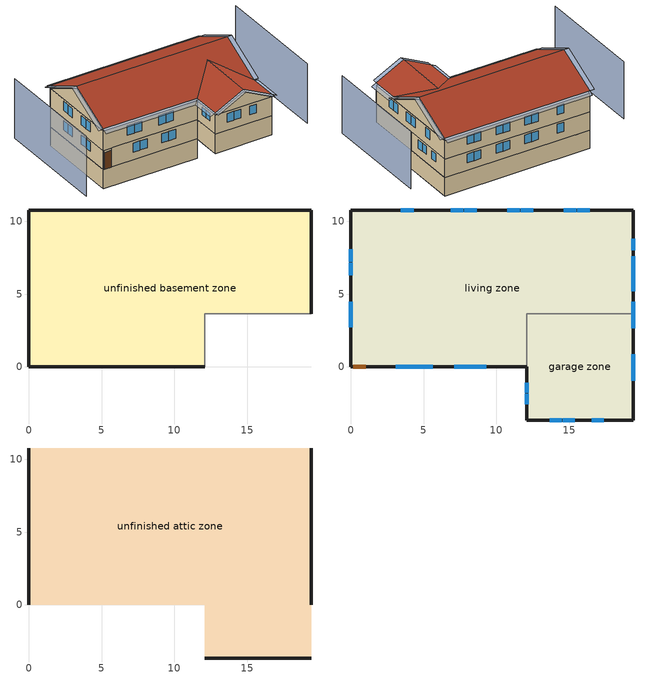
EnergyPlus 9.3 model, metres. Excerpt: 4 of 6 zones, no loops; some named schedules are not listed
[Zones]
unfinished basement zone
 floor foundation (FloorFndGrndUnfinB): 0,0 0,10.78 19.4,10.78 19.4,3.66 12.08,3.66 12.08,0 z-2.44
 wall foundation (WallFndGrndUnfinB): 19.4,3.66 19.4,10.78 0,10.78 0,0 12.08,0 z-2.44:0
 wall adiabatic (WallIntUnfinUninsUnfin): 12.08,0 12.08,3.66 19.4,3.66 z-2.44:0
garage zone
 floor foundation (FloorFndGrndUnfinSlab): 12.08,-3.66 12.08,3.66 19.4,3.66 19.4,-3.66 z0
 wall outside (WallExtUninsUnfin): 12.08,0 12.08,-3.66 19.4,-3.66 19.4,3.66 z0:2.44
 wall to living zone (WallIntFinInsUnfin Reversed): 19.4,3.66 12.08,3.66 12.08,0 z0:2.44
living zone
 floor to garage zone (FloorFinInsUnfin): 19.4,3.66 19.4,-3.66 12.08,-3.66 12.08,3.66 z2.44
 floor to unfinished basement zone (FloorUnfinBInsFin Reversed): 0,0 0,10.78 19.4,10.78 19.4,3.66 12.08,3.66 12.08,0 z0
 wall outside (WallExtInsFin): 19.4,3.66 19.4,10.78 0,10.78 0,0 0.13,0 1.05,0 12.08,0 z0:2.44; 0,10.78 0,0 12.08,0 12.08,-3.66 19.4,-3.66 19.4,10.78 0,10.78 z2.44:4.88
 window (WindowConstruction): 19.4,5.19 19.4,6 / 19.4,6.06 19.4,6.87 / 19.4,8 19.4,8.81 z1.06:2.13; 3.82,0 4.7,0 / 4.76,0 5.63,0 / 7.5,0 8.37,0 / 8.43,0 9.31,0 / 16.42,10.78 15.55,10.78 / 15.49,10.78 14.62,10.78 / 12.54,10.78 11.67,10.78 / 11.61,10.78 10.74,10.78 / 8.66,10.78 7.79,10.78 / 7.73,10.78 6.86,10.78 / 4.32,10.78 3.44,10.78 z0.97:2.13; 0,8.07 0,7.21 / 0,7.15 0,6.29 / 0,4.48 0,3.62 / 0,3.56 0,2.7 z3.43:4.57; 16.42,10.78 15.55,10.78 / 15.49,10.78 14.62,10.78 / 12.54,10.78 11.67,10.78 / 11.61,10.78 10.74,10.78 / 8.66,10.78 7.79,10.78 / 7.73,10.78 6.86,10.78 / 4.32,10.78 3.44,10.78 z3.41:4.57; 19.4,-0.97 19.4,-0.08 / 19.4,-0.02 19.4,0.87 / 19.4,2.64 19.4,3.53 / 19.4,3.59 19.4,4.48 / 19.4,6.72 19.4,7.61 z3.39:4.57; 13.67,-3.66 14.49,-3.66 / 14.55,-3.66 15.37,-3.66 / 16.55,-3.66 17.37,-3.66 z3.48:4.57; 12.08,-1.09 12.08,-1.8 / 12.08,-1.86 12.08,-2.57 z3.63:4.57; 3.08,0 4,0 / 4.06,0 4.97,0 / 7.11,0 8.02,0 / 8.09,0 9,0 z3.36:4.57; 0,8.07 0,7.21 / 0,7.15 0,6.29 / 0,4.48 0,3.62 / 0,3.56 0,2.7 z0.99:2.13
 door (Door): 0.15,0 1.02,0 z0:2.13
unfinished attic zone
 floor to living zone (FloorFinInsUnfinAttic): 19.4,10.78 19.4,0 0,0 0,10.78 z4.88; 12.08,-3.66 12.08,0 19.4,0 19.4,-3.66 z4.88
 wall outside (WallExtUninsUnfin): 0,5.39,7.57 0,10.78,4.88 0,0,4.88; 19.4,5.39,7.57 19.4,0,4.88 19.4,10.78,4.88; 12.08,-3.66,4.88 19.4,-3.66,4.88 15.74,-3.66,6.71
 roof outside (RoofUnfinInsExt): 0,5.39,7.88 19.4,5.39,7.88 19.4,10.78,5.18 0,10.78,5.18; 12.08,0,5.18 12.08,-3.66,5.18 15.74,-3.66,7.01 15.74,3.66,7.01; 19.4,0,5.18 15.74,3.66,7.01 15.74,-3.66,7.01 19.4,-3.66,5.18; 0,5.39,7.88 0,0,5.18 12.08,0,5.18 15.74,3.66,7.01 19.4,0,5.18 19.4,5.39,7.88
shading: -4.57,10.78 -4.57,-3.66 / 23.97,-3.66 23.97,10.78 z0:7.57; -0.61,10.78,5.18 -0.61,5.39,7.88 0,5.39,7.88 0,10.78,5.18; 20.01,5.39,7.88 20.01,10.78,5.18 19.4,10.78,5.18 19.4,5.39,7.88; 19.4,11.39,4.88 0,11.39,4.88 0,10.78,5.18 19.4,10.78,5.18; 11.47,0,4.88 11.47,-3.66,4.88 12.08,-3.66,5.18 12.08,0,5.18; 12.08,-4.27,5.18 15.74,-4.27,7.01 15.74,-3.66,7.01 12.08,-3.66,5.18; 20.01,-3.66,4.88 20.01,0,4.88 19.4,0,5.18 19.4,-3.66,5.18; 15.74,-4.27,7.01 19.4,-4.27,5.18 19.4,-3.66,5.18 15.74,-3.66,7.01; -0.61,5.39,7.88 -0.61,0,5.18 0,0,5.18 0,5.39,7.88; 0,-0.61,4.88 12.08,-0.61,4.88 12.08,0,5.18 0,0,5.18; 20.01,0,5.18 20.01,5.39,7.88 19.4,5.39,7.88 19.4,0,5.18
[Building]
Building 1: North Axis {deg}=90; Terrain=Suburbs
[Site:Location]
Broomfield Jeffco  Boulder   S: Latitude {deg}=40.13; Longitude {deg}=-105.24; Time Zone {hr}=-7; Elevation {m}=1689
[Site:GroundTemperature:Deep]
11.1066, 11.1066, 11.1066, 11.1066, 11.1066, 11.1066, 11.1066, 11.1066, 11.1066, 11.1066, 11.1066, 11.1066
[Site:WaterMainsTemperature]
Calculation Method=Correlation; Annual Average Outdoor Air Temperature {C}=11.1066; Maximum Difference In Monthly Average Outdoor Air Temperatures {deltaC}=25.7448
[Material] Roughness=Rough
Name | Thickness {m} | Conductivity {W/m-K} | Density {kg/m3} | Specific Heat {J/kg-K} | Thermal Absorptance | Solar Absorptance | Visible Absorptance
Asphalt Shingles&#44 Medium | 0.009525 | 0.162714 | 1121.4 | 1465.45 | 0.91 | 0.85 | 0.85
Concrete 4.0 in. | 0.1016 | 1.803125 | 2242.8 | 837.4 | 0.9 | 0.7 | 0.7
Concrete 8.0 in.; FootingMaterial | 0.2032 | 1.803125 | 2242.8 | 837.4 | 0.9 | 0.7 | 0.7
DoorMaterial | 0.04445 | 0.0612267 | 512.64 | 1214.23 | 0.9 | 0.7 | 0.7
Drywall 0.5 in. | 0.0127 | 0.160291 | 801 | 837.4 | 0.9 | 0.5 | 0.1
Floor Covering | 0.0127 | 0.0433444 | 54.468 | 1339.84 | 0.9 | 0.9 | 0.7
FloorFinStudAndAirFloor | 0.1397 | 0.557395 | 67.691 | 1210.98 | 0.9 | 0.7 | 0.7
FloorIns | 0.23495 | 0.0754732 | 106.365 | 1151.69 | 0.9 | 0.7 | 0.7
FloorIns 1 | 0.1397 | 1.90491 | 67.691 | 1210.98 | 0.9 | 0.7 | 0.7
FloorUAAdditionalCeilingIns | 0.196342 | 0.0539976 | 16.02 | 1046.75 | 0.9 | 0.7 | 0.7
FloorUATrussandIns | 0.0889 | 0.0564573 | 50.7834 | 1165.1 | 0.9 | 0.7 | 0.7
res furniture material unfinished basement space | 0.1524 | 0.115458 | 640.8 | 1214.23 | 0.9 | 0.6 | 0.1
RoofSheathing | 0.01905 | 0.115458 | 512.64 | 1214.23 | 0.9 | 0.7 | 0.7
RoofUARoofIns | 0.18415 | 8.02397 | 37.0049 | 1207.88 | 0.9 | 0.7 | 0.7
Vinyl&#44 Light | 0.009525 | 0.089435 | 177.822 | 1046.75 | 0.9 | 0.3 | 0.3
WallSheathing | 0.0127 | 0.115458 | 512.64 | 1214.23 | 0.9 | 0.7 | 0.7
WallStudAndCavity | 0.0889 | 0.0602181 | 162.403 | 1178.92 | 0.9 | 0.7 | 0.7
WallStudAndCavity 1 | 0.0889 | 0.0607137 | 162.403 | 1178.92 | 0.9 | 0.7 | 0.7
WallStudAndCavity 2 | 0.0889 | 0.393744 | 83.0341 | 1211.67 | 0.9 | 0.7 | 0.7
WallStudAndCavity 3 | 0.0889 | 0.403258 | 83.0341 | 1211.67 | 0.9 | 0.7 | 0.7
WallStudAndCavity 4 | 0.0889 | 0.397942 | 83.0341 | 1211.67 | 0.9 | 0.7 | 0.7
Wood Floor | 0.015875 | 0.115458 | 544.68 | 1214.23 | 0.9 | 0.7 | 0.7
[WindowMaterial:Shade]
CoolingShade: Solar Transmittance=0.999; Solar Reflectance=0.00099; Visible Transmittance=0.999; Visible Reflectance=0.00099; Infrared Hemispherical Emissivity=1e-05; Infrared Transmittance=0.999; Thickness {m}=0.0001; Conductivity {W/m-K}=10000; Shade to Glass Distance {m}=0.001; Top Opening Multiplier=0; Bottom Opening Multiplier=0; Left-Side Opening Multiplier=0; Right-Side Opening Multiplier=0; Airflow Permeability=0
[WindowMaterial:SimpleGlazingSystem]
WindowMaterial: U-Factor {W/m2-K}=2.78222; Solar Heat Gain Coefficient=0.392
[Construction]
Door: DoorMaterial
FloorFinInsUnfin: FloorIns 1, RoofSheathing, Wood Floor, Floor Covering
FloorFinInsUnfinAttic: FloorUAAdditionalCeilingIns, FloorUATrussandIns, Drywall 0.5 in.
FloorFinUninsFin Reversed: Floor Covering, Wood Floor, RoofSheathing, FloorFinStudAndAirFloor, Drywall 0.5 in.
FloorFndGrndUnfinB; FloorFndGrndUnfinSlab: Concrete 4.0 in.
FloorUnfinBInsFin Reversed: Floor Covering, Wood Floor, RoofSheathing, FloorIns
FootingConstruction: FootingMaterial
res furniture construction garage space; res furniture construction living space; res furniture construction living space|story 2; res furniture construction unfinished basement space: res furniture material unfinished basement space
RoofUnfinInsExt: Asphalt Shingles&#44 Medium, RoofSheathing, RoofUARoofIns
WallExtInsFin: Vinyl&#44 Light, WallSheathing, WallStudAndCavity, Drywall 0.5 in.
WallExtUninsUnfin: Vinyl&#44 Light, WallSheathing, WallStudAndCavity 2
WallFndGrndUnfinB: Concrete 8.0 in., Drywall 0.5 in.
WallIntFinInsUnfin Reversed: WallStudAndCavity 1, WallSheathing
WallIntFinUninsFin: WallStudAndCavity 4, Drywall 0.5 in.
WallIntUnfinUninsUnfin: Vinyl&#44 Light, WallStudAndCavity 3
WindowConstruction: WindowMaterial
[Zone]
garage zone; unfinished attic zone; unfinished basement zone: 
living zone: Floor Area {m2}=418.064; Part of Total Floor Area=Yes
res ds res ac asys ret air zone; res ds res fur oil asys ret air zone: Volume {m3}=0.25
[SurfaceProperty:ExposedFoundationPerimeter] Exposed Perimeter Calculation Method=TotalExposedPerimeter
Name | Total Exposed Perimeter {m}
Surface 1 | 18.288
Surface 28 | 49.3745
[InternalMass]
Name | Construction | Zone or ZoneList | Surface Area {m2}
res furniture mass garage space | res furniture construction garage space | garage zone | 5.35122
Merged Surface 14 - Surface 37 | FloorFinUninsFin Reversed | living zone | 182.276
living space Partition | WallIntFinUninsFin | living zone | 182.276
living space|story 2 Partition | WallIntFinUninsFin | living zone | 235.788
res furniture mass living space | res furniture construction living space | living zone | 72.9103
res furniture mass living space|story 2 | res furniture construction living space|story 2 | living zone | 94.3152
res furniture mass unfinished basement space | res furniture construction unfinished basement space | unfinished basement zone | 72.9103
[Lights] Design Level Calculation Method=LightingLevel; Return Air Fraction=0; Fraction Radiant=0.6; Fraction Visible=0.2; Fraction Replaceable=1
Name | Zone or ZoneList | Schedule | Lighting Level {W}
res lighting garage garage space | garage zone | res lighting garage | 13.9399
res lighting interior living space | living zone | res lighting interior | 311.645
res lighting interior living space|story 2 | living zone | res lighting interior | 403.138
[ElectricEquipment] Design Level Calculation Method=EquipmentLevel
Name | Zone or ZoneList | Schedule | Design Level {W} | Fraction Latent | Fraction Radiant | Fraction Lost
res extra refrig | garage zone | res extra refrig schedule | 36.5251 | 0 | 0 | 0
res freezer | garage zone | res freezer schedule | 47.9573 | 0 | 0 | 0
res cd electric | living zone | res cd electric schedule | 111711 | 0.05 | 0.09 | 0.8
res ceil fan benchmark|living space | living zone | res ceil fan benchmark|living space|story 2 schedule | 27.5442 | 0 | 0.558 | 0.07
res ceil fan benchmark|living space|story 2 | living zone | res ceil fan benchmark|living space|story 2 schedule | 35.6305 | 0 | 0.558 | 0.07
res ceil fan non benchmark equip | living zone | res ceil fan master | 0 | 0 | 0.558 | 0.07
res cw | living zone | res cw schedule | 4955.45 | 0 | 0.48 | 0.2
res dw | living zone | res dw schedule | 7031.96 | 0.15 | 0.36 | 0.25
res hot tub heater electric | living zone | res hot tub heater electric schedule | 27.971 | 0 | 0 | 1
res hot tub pump | living zone | res hot tub heater electric schedule | 33.9392 | 0 | 0 | 1
res infil_1 bath fan; res infil_1 house fan; res infil_1 range fan | living zone | Always On Discrete | 0 | 0 | 0 | 1
res misc plug loads|living space | living zone | res misc plug loads schedule | 164.112 | 0.021 | 0.558 | 0.049
res misc plug loads|living space|story 2 | living zone | res misc plug loads schedule | 212.292 | 0.021 | 0.558 | 0.049
res pool heater electric | living zone | res pool heater electric schedule | 5.27585 | 0 | 0 | 1
res pool pump | living zone | res pool heater electric schedule | 96.7718 | 0 | 0 | 1
res range electric | living zone | res range electric|false schedule | 209.965 | 0.3 | 0.24 | 0.3
res refrig | living zone | res refrig schedule | 71.9878 | 0 | 0 | 0
res well pump | living zone | res well pump schedule | 19.6262 | 0 | 0 | 1
[ZoneInfiltration:EffectiveLeakageArea] Schedule=Always On Discrete
Name | Zone | Effective Air Leakage Area {cm2} | Stack Coefficient | Wind Coefficient
res infil|garage space | garage zone | 103.446 | 0.000129067 | 4.38083e-05
res infil|unfinished attic space | unfinished attic zone | 7851.74 | 0.000208408 | 4.39211e-05
[People] Zone or ZoneList=living zone; Number of People Schedule=res occupants schedule; Number of People Calculation Method=People; Fraction Radiant=0.319734; Sensible Heat Fraction=0.573; Activity Level Schedule=Schedule Ruleset 1; Carbon Dioxide Generation Rate {m3/s-W}=0; Enable ASHRAE 55 Comfort Warnings=No; Mean Radiant Temperature Calculation Type=ZoneAveraged
Name | Number of People
res occupants|living space | 1.40828
res occupants|living space|story 2 | 1.82172
[GasEquipment] Zone or ZoneList=living zone; Design Level Calculation Method=EquipmentLevel; Fraction Latent=0; Fraction Radiant=0
Name | Schedule | Design Level {W} | Fraction Lost
res gas fireplace | res gas fireplace schedule | 21.7394 | 0
res gas grill | res gas grill schedule | 17.4378 | 0
res gas lighting | res gas lighting schedule | 2.58155 | 0
res hot tub heater gas | res hot tub heater electric schedule | 14.8122 | 1
res pool heater gas | res pool heater electric schedule | 52.2347 | 1
[OtherEquipment] Fuel Type=None; Design Level Calculation Method=EquipmentLevel
Name | Zone or ZoneList | Schedule | Design Level {W} | Fraction Latent | Fraction Radiant | Fraction Lost
res bath | living zone | res bath schedule | 3629.08 | 0 | 0 | 0
res ds res ac asys SupDCnToLvEq; res ds res ac asys SupLatLkToLvEq; res ds res ac asys SupSLkToLvEq; res ds res fur oil asys SupDCnToLvEq; res ds res fur oil asys SupLatLkToLvEq; res ds res fur oil asys SupSLkToLvEq | living zone | Always On Discrete | 0
res hot water distribution | living zone | res hot water distribution schedule | 116.157 | 0 | 0 | 0
res shower | living zone | res shower schedule | 4167.95 | 0.487248 | 0 | 0
res sink | living zone | res sink schedule | 1040.43 | 0.312381 | 0 | 0
res ds res ac asys RetDCnToPlEq; res ds res ac asys RetLatLkEq; res ds res ac asys RetSLkEq | res ds res ac asys ret air zone | Always On Discrete | 0
res ds res fur oil asys RetDCnToPlEq; res ds res fur oil asys RetLatLkEq; res ds res fur oil asys RetSLkEq | res ds res fur oil asys ret air zone | Always On Discrete | 0
res ds res ac asys RetDCnToAhEquip; res ds res ac asys SupDCnToAhEq; res ds res ac asys SupLatLkToAhEq; res ds res ac asys SupSLkToAhEq; res ds res fur oil asys RetDCnToAhEquip; res ds res fur oil asys SupDCnToAhEq; res ds res fur oil asys SupLatLkToAhEq; res ds res fur oil asys SupSLkToAhEq | unfinished basement zone | Always On Discrete | 0
[ZoneInfiltration:DesignFlowRate] Schedule=Always On Discrete
Name | Zone or ZoneList | Design Flow Rate Calculation Method | Design Flow Rate {m3/s} | Air Changes per Hour {1/hr} | Constant Term Coefficient | Temperature Term Coefficient | Velocity Term Coefficient | Velocity Squared Term Coefficient
res infil_1 flow; res nv_1 flow | living zone | Flow/Zone | 0
res infil|unfinished basement space | unfinished basement zone | AirChanges/Hour |  | 0.1 | 1 | 0 | 0 | 0
[ZoneMixing] Schedule=Always On Continuous; Design Flow Rate Calculation Method=Flow/Zone; Design Flow Rate {m3/s}=0
Name | Zone | Source Zone
res ds res ac asys AhToLivMix; res ds res fur oil asys AhToLivMix | living zone | unfinished basement zone
res ds res ac asys LivToAhMix; res ds res fur oil asys LivToAhMix | unfinished basement zone | living zone
[WindowShadingControl]
WindowShadingControl: Zone=living zone; Shading Type=InteriorShade; Shading Control Type=OnIfScheduleAllows; Schedule=Window shading schedule; Shading Control Is Scheduled=Yes; Glare Control Is Active=No; Shading Device Material=CoolingShade; Multiple Surface Control Type=Group; Fenestration Surface Name 1=Surface 17 - Window 4; Fenestration Surface Name 2=Surface 8 - Window 1; Fenestration Surface Name 3=Surface 16 - Window 4; Fenestration Surface Name 4=Surface 8 - Window 4; Fenestration Surface Name 5=Surface 8 - Window 2; Fenestration Surface Name 6=Surface 17 - Window 5; Fenestration Surface Name 7=Surface 16 - Window 1; Fenestration Surface Name 8=Surface 10 - Window 3; Fenestration Surface Name 9=Surface 17 - Window 6; Fenestration Surface Name 10=Surface 17 - Window 7; Fenestration Surface Name 11=Surface 20 - Window 1; Fenestration Surface Name 12=Surface 10 - Window 1; Fenestration Surface Name 13=Surface 18 - Window 1; Fenestration Surface Name 14=Surface 16 - Window 3; Fenestration Surface Name 15=Surface 18 - Window 4; Fenestration Surface Name 16=Surface 20 - Window 2; Fenestration Surface Name 17=Surface 8 - Window 3; Fenestration Surface Name 18=Surface 18 - Window 3; Fenestration Surface Name 19=Surface 16 - Window 2; Fenestration Surface Name 20=Surface 10 - Window 2; Fenestration Surface Name 21=Surface 18 - Window 2; Fenestration Surface Name 22=Surface 18 - Window 5; Fenestration Surface Name 23=Surface 9 - Window 4; Fenestration Surface Name 24=Surface 9 - Window 2; Fenestration Surface Name 25=Surface 13 - Window 3; Fenestration Surface Name 26=Surface 21 - Window 1; Fenestration Surface Name 27=Surface 9 - Window 3; Fenestration Surface Name 28=Surface 9 - Window 5; Fenestration Surface Name 29=Surface 9 - Window 7; Fenestration Surface Name 30=Surface 17 - Window 1; Fenestration Surface Name 31=Surface 19 - Window 1; Fenestration Surface Name 32=Surface 19 - Window 2; Fenestration Surface Name 33=Surface 21 - Window 3; Fenestration Surface Name 34=Surface 17 - Window 2; Fenestration Surface Name 35=Surface 13 - Window 4; Fenestration Surface Name 36=Surface 13 - Window 2; Fenestration Surface Name 37=Surface 9 - Window 6; Fenestration Surface Name 38=Surface 17 - Window 3; Fenestration Surface Name 39=Surface 13 - Window 1; Fenestration Surface Name 40=Surface 19 - Window 3; Fenestration Surface Name 41=Surface 21 - Window 4; Fenestration Surface Name 42=Surface 9 - Window 1; Fenestration Surface Name 43=Surface 21 - Window 2
[Foundation:Kiva] Wall Height Above Grade {m}=0.2032; Wall Depth Below Slab {m}=0.2032
Name | Footing Wall Construction
Foundation Kiva 1
Foundation Kiva 2 | FootingConstruction
[Foundation:Kiva:Settings]
Soil Conductivity {W/m-K}=1.731; Soil Density {kg/m3}=1842.3; Soil Specific Heat {J/kg-K}=418.7; Ground Solar Absorptivity=0.9; Ground Thermal Absorptivity=0.9; Ground Surface Roughness {m}=0.03; Far-Field Width {m}=40; Deep-Ground Boundary Condition=ZeroFlux; Deep-Ground Depth {m}=40; Minimum Cell Dimension {m}=0.02; Maximum Cell Growth Coefficient=1.5; Simulation Timestep=Hourly
[Exterior:Lights]
res lighting exterior: Schedule=res lighting exterior; Design Level {W}=168.192
[EnergyManagementSystem:Sensor] Output:Variable or Output:Meter Index Key=unfinished basement zone
Name | Output:Variable or Output:Meter
res_ds_res_ac_asys_ah_t_s; res_ds_res_fur_oil_asys_ah_t_s | Zone Air Temperature
res_ds_res_ac_asys_ah_w_s; res_ds_res_fur_oil_asys_ah_w_s | Zone Mean Air Humidity Ratio
[Schedule:Week:Daily]
res lighting garage Week Rule - Jan1-Jan28: res lighting garage allday1, res lighting garage allday1, res lighting garage allday1, res lighting garage allday1, res lighting garage allday1, res lighting garage allday1, res lighting garage allday1, Schedule Day 28, res lighting garage summer design, res lighting garage winter design, Schedule Day 28, Schedule Day 28
res lighting garage Week Rule - Jan29-Feb4: res lighting garage allday1, res lighting garage allday1, res lighting garage allday1, res lighting garage allday2, res lighting garage allday2, res lighting garage allday2, res lighting garage allday2, Schedule Day 28, res lighting garage summer design, res lighting garage winter design, Schedule Day 28, Schedule Day 28
res lighting garage Week Rule - Feb5-Feb25: res lighting garage allday2, res lighting garage allday2, res lighting garage allday2, res lighting garage allday2, res lighting garage allday2, res lighting garage allday2, res lighting garage allday2, Schedule Day 28, res lighting garage summer design, res lighting garage winter design, Schedule Day 28, Schedule Day 28
res lighting garage Week Rule - Feb26-Mar4: res lighting garage allday2, res lighting garage allday2, res lighting garage allday2, res lighting garage allday3, res lighting garage allday3, res lighting garage allday3, res lighting garage allday3, Schedule Day 28, res lighting garage summer design, res lighting garage winter design, Schedule Day 28, Schedule Day 28
res lighting garage Week Rule - Mar5-Mar25: res lighting garage allday3, res lighting garage allday3, res lighting garage allday3, res lighting garage allday3, res lighting garage allday3, res lighting garage allday3, res lighting garage allday3, Schedule Day 28, res lighting garage summer design, res lighting garage winter design, Schedule Day 28, Schedule Day 28
res lighting garage Week Rule - Mar26-Apr1: res lighting garage allday3, res lighting garage allday3, res lighting garage allday3, res lighting garage allday3, res lighting garage allday3, res lighting garage allday3, res lighting garage allday4, Schedule Day 28, res lighting garage summer design, res lighting garage winter design, Schedule Day 28, Schedule Day 28
res lighting garage Week Rule - Apr2-Apr29: res lighting garage allday4, res lighting garage allday4, res lighting garage allday4, res lighting garage allday4, res lighting garage allday4, res lighting garage allday4, res lighting garage allday4, Schedule Day 28, res lighting garage summer design, res lighting garage winter design, Schedule Day 28, Schedule Day 28
res lighting garage Week Rule - Apr30-May6: res lighting garage allday4, res lighting garage allday5, res lighting garage allday5, res lighting garage allday5, res lighting garage allday5, res lighting garage allday5, res lighting garage allday5, Schedule Day 28, res lighting garage summer design, res lighting garage winter design, Schedule Day 28, Schedule Day 28
res lighting garage Week Rule - May7-May27: res lighting garage allday5, res lighting garage allday5, res lighting garage allday5, res lighting garage allday5, res lighting garage allday5, res lighting garage allday5, res lighting garage allday5, Schedule Day 28, res lighting garage summer design, res lighting garage winter design, Schedule Day 28, Schedule Day 28
res lighting garage Week Rule - May28-Jun3: res lighting garage allday5, res lighting garage allday5, res lighting garage allday5, res lighting garage allday5, res lighting garage allday6, res lighting garage allday6, res lighting garage allday6, Schedule Day 28, res lighting garage summer design, res lighting garage winter design, Schedule Day 28, Schedule Day 28
res lighting garage Week Rule - Jun4-Jun24: res lighting garage allday6, res lighting garage allday6, res lighting garage allday6, res lighting garage allday6, res lighting garage allday6, res lighting garage allday6, res lighting garage allday6, Schedule Day 28, res lighting garage summer design, res lighting garage winter design, Schedule Day 28, Schedule Day 28
res lighting garage Week Rule - Jun25-Jul1: res lighting garage allday6, res lighting garage allday6, res lighting garage allday6, res lighting garage allday6, res lighting garage allday6, res lighting garage allday6, res lighting garage allday7, Schedule Day 28, res lighting garage summer design, res lighting garage winter design, Schedule Day 28, Schedule Day 28
res lighting garage Week Rule - Jul2-Jul29: res lighting garage allday7, res lighting garage allday7, res lighting garage allday7, res lighting garage allday7, res lighting garage allday7, res lighting garage allday7, res lighting garage allday7, Schedule Day 28, res lighting garage summer design, res lighting garage winter design, Schedule Day 28, Schedule Day 28
res lighting garage Week Rule - Jul30-Aug5: res lighting garage allday7, res lighting garage allday7, res lighting garage allday8, res lighting garage allday8, res lighting garage allday8, res lighting garage allday8, res lighting garage allday8, Schedule Day 28, res lighting garage summer design, res lighting garage winter design, Schedule Day 28, Schedule Day 28
res lighting garage Week Rule - Aug6-Aug26: res lighting garage allday8, res lighting garage allday8, res lighting garage allday8, res lighting garage allday8, res lighting garage allday8, res lighting garage allday8, res lighting garage allday8, Schedule Day 28, res lighting garage summer design, res lighting garage winter design, Schedule Day 28, Schedule Day 28
res lighting garage Week Rule - Aug27-Sep2: res lighting garage allday8, res lighting garage allday8, res lighting garage allday8, res lighting garage allday8, res lighting garage allday8, res lighting garage allday9, res lighting garage allday9, Schedule Day 28, res lighting garage summer design, res lighting garage winter design, Schedule Day 28, Schedule Day 28
res lighting garage Week Rule - Sep3-Sep30: res lighting garage allday9, res lighting garage allday9, res lighting garage allday9, res lighting garage allday9, res lighting garage allday9, res lighting garage allday9, res lighting garage allday9, Schedule Day 28, res lighting garage summer design, res lighting garage winter design, Schedule Day 28, Schedule Day 28
res lighting garage Week Rule - Oct1-Oct28: res lighting garage allday10, res lighting garage allday10, res lighting garage allday10, res lighting garage allday10, res lighting garage allday10, res lighting garage allday10, res lighting garage allday10, Schedule Day 28, res lighting garage summer design, res lighting garage winter design, Schedule Day 28, Schedule Day 28
res lighting garage Week Rule - Oct29-Nov4: res lighting garage allday10, res lighting garage allday10, res lighting garage allday10, res lighting garage allday11, res lighting garage allday11, res lighting garage allday11, res lighting garage allday11, Schedule Day 28, res lighting garage summer design, res lighting garage winter design, Schedule Day 28, Schedule Day 28
res lighting garage Week Rule - Nov5-Nov25: res lighting garage allday11, res lighting garage allday11, res lighting garage allday11, res lighting garage allday11, res lighting garage allday11, res lighting garage allday11, res lighting garage allday11, Schedule Day 28, res lighting garage summer design, res lighting garage winter design, Schedule Day 28, Schedule Day 28
res lighting garage Week Rule - Nov26-Dec2: res lighting garage allday11, res lighting garage allday11, res lighting garage allday11, res lighting garage allday11, res lighting garage allday11, res lighting garage allday12, res lighting garage allday12, Schedule Day 28, res lighting garage summer design, res lighting garage winter design, Schedule Day 28, Schedule Day 28
res lighting garage Week Rule - Dec3-Dec31: res lighting garage allday12, res lighting garage allday12, res lighting garage allday12, res lighting garage allday12, res lighting garage allday12, res lighting garage allday12, res lighting garage allday12, Schedule Day 28, res lighting garage summer design, res lighting garage winter design, Schedule Day 28, Schedule Day 28
res lighting interior Week Rule - Jan1-Jan28: res lighting interior allday1, res lighting interior allday1, res lighting interior allday1, res lighting interior allday1, res lighting interior allday1, res lighting interior allday1, res lighting interior allday1, Schedule Day 25, res lighting interior summer design, res lighting interior winter design, Schedule Day 25, Schedule Day 25
res lighting interior Week Rule - Jan29-Feb4: res lighting interior allday1, res lighting interior allday1, res lighting interior allday1, res lighting interior allday2, res lighting interior allday2, res lighting interior allday2, res lighting interior allday2, Schedule Day 25, res lighting interior summer design, res lighting interior winter design, Schedule Day 25, Schedule Day 25
res lighting interior Week Rule - Feb5-Feb25: res lighting interior allday2, res lighting interior allday2, res lighting interior allday2, res lighting interior allday2, res lighting interior allday2, res lighting interior allday2, res lighting interior allday2, Schedule Day 25, res lighting interior summer design, res lighting interior winter design, Schedule Day 25, Schedule Day 25
res lighting interior Week Rule - Feb26-Mar4: res lighting interior allday2, res lighting interior allday2, res lighting interior allday2, res lighting interior allday3, res lighting interior allday3, res lighting interior allday3, res lighting interior allday3, Schedule Day 25, res lighting interior summer design, res lighting interior winter design, Schedule Day 25, Schedule Day 25
res lighting interior Week Rule - Mar5-Mar25: res lighting interior allday3, res lighting interior allday3, res lighting interior allday3, res lighting interior allday3, res lighting interior allday3, res lighting interior allday3, res lighting interior allday3, Schedule Day 25, res lighting interior summer design, res lighting interior winter design, Schedule Day 25, Schedule Day 25
res lighting interior Week Rule - Mar26-Apr1: res lighting interior allday3, res lighting interior allday3, res lighting interior allday3, res lighting interior allday3, res lighting interior allday3, res lighting interior allday3, res lighting interior allday4, Schedule Day 25, res lighting interior summer design, res lighting interior winter design, Schedule Day 25, Schedule Day 25
res lighting interior Week Rule - Apr2-Apr29: res lighting interior allday4, res lighting interior allday4, res lighting interior allday4, res lighting interior allday4, res lighting interior allday4, res lighting interior allday4, res lighting interior allday4, Schedule Day 25, res lighting interior summer design, res lighting interior winter design, Schedule Day 25, Schedule Day 25
res lighting interior Week Rule - Apr30-May6: res lighting interior allday4, res lighting interior allday5, res lighting interior allday5, res lighting interior allday5, res lighting interior allday5, res lighting interior allday5, res lighting interior allday5, Schedule Day 25, res lighting interior summer design, res lighting interior winter design, Schedule Day 25, Schedule Day 25
[Schedule:Year]
res lighting garage: res lighting garage Week Rule - Jan1-Jan28, 1, 1, 1, 28, res lighting garage Week Rule - Jan29-Feb4, 1, 29, 2, 4, res lighting garage Week Rule - Feb5-Feb25, 2, 5, 2, 25, res lighting garage Week Rule - Feb26-Mar4, 2, 26, 3, 4, res lighting garage Week Rule - Mar5-Mar25, 3, 5, 3, 25, res lighting garage Week Rule - Mar26-Apr1, 3, 26, 4, 1, res lighting garage Week Rule - Apr2-Apr29, 4, 2, 4, 29, res lighting garage Week Rule - Apr30-May6, 4, 30, 5, 6, res lighting garage Week Rule - May7-May27, 5, 7, 5, 27, res lighting garage Week Rule - May28-Jun3, 5, 28, 6, 3, res lighting garage Week Rule - Jun4-Jun24, 6, 4, 6, 24, res lighting garage Week Rule - Jun25-Jul1, 6, 25, 7, 1, res lighting garage Week Rule - Jul2-Jul29, 7, 2, 7, 29, res lighting garage Week Rule - Jul30-Aug5, 7, 30, 8, 5, res lighting garage Week Rule - Aug6-Aug26, 8, 6, 8, 26, res lighting garage Week Rule - Aug27-Sep2, 8, 27, 9, 2, res lighting garage Week Rule - Sep3-Sep30, 9, 3, 9, 30, res lighting garage Week Rule - Oct1-Oct28, 10, 1, 10, 28, res lighting garage Week Rule - Oct29-Nov4, 10, 29, 11, 4, res lighting garage Week Rule - Nov5-Nov25, 11, 5, 11, 25, res lighting garage Week Rule - Nov26-Dec2, 11, 26, 12, 2, res lighting garage Week Rule - Dec3-Dec31, 12, 3, 12, 31
res lighting interior: res lighting interior Week Rule - Jan1-Jan28, 1, 1, 1, 28, res lighting interior Week Rule - Jan29-Feb4, 1, 29, 2, 4, res lighting interior Week Rule - Feb5-Feb25, 2, 5, 2, 25, res lighting interior Week Rule - Feb26-Mar4, 2, 26, 3, 4, res lighting interior Week Rule - Mar5-Mar25, 3, 5, 3, 25, res lighting interior Week Rule - Mar26-Apr1, 3, 26, 4, 1, res lighting interior Week Rule - Apr2-Apr29, 4, 2, 4, 29, res lighting interior Week Rule - Apr30-May6, 4, 30, 5, 6, res lighting interior Week Rule - May7-May27, 5, 7, 5, 27, res lighting interior Week Rule - May28-Jun3, 5, 28, 6, 3, res lighting interior Week Rule - Jun4-Jun24, 6, 4, 6, 24, res lighting interior Week Rule - Jun25-Jul1, 6, 25, 7, 1, res lighting interior Week Rule - Jul2-Jul29, 7, 2, 7, 29, res lighting interior Week Rule - Jul30-Aug5, 7, 30, 8, 5, res lighting interior Week Rule - Aug6-Aug26, 8, 6, 8, 26, res lighting interior Week Rule - Aug27-Sep2, 8, 27, 9, 2, res lighting interior Week Rule - Sep3-Sep30, 9, 3, 9, 30, res lighting interior Week Rule - Oct1-Oct28, 10, 1, 10, 28, res lighting interior Week Rule - Oct29-Nov4, 10, 29, 11, 4, res lighting interior Week Rule - Nov5-Nov25, 11, 5, 11, 25, res lighting interior Week Rule - Nov26-Dec2, 11, 26, 12, 2, res lighting interior Week Rule - Dec3-Dec31, 12, 3, 12, 31
res bath schedule: res bath schedule Week Rule - Jan1-Dec31, 1, 1, 12, 31
res cd electric schedule: res cd electric schedule Week Rule - Jan1-Dec31, 1, 1, 12, 31
res ceil fan benchmark|living space|story 2 schedule: res ceil fan benchmark|living space|story 2 schedule Week Rule - Jan1-Jan28, 1, 1, 1, 28, res ceil fan benchmark|living space|story 2 schedule Week Rule - Jan29-Feb4, 1, 29, 2, 4, res ceil fan benchmark|living space|story 2 schedule Week Rule - Feb5-Feb25, 2, 5, 2, 25, res ceil fan benchmark|living space|story 2 schedule Week Rule - Feb26-Mar4, 2, 26, 3, 4, res ceil fan benchmark|living space|story 2 schedule Week Rule - Mar5-Mar25, 3, 5, 3, 25, res ceil fan benchmark|living space|story 2 schedule Week Rule - Mar26-Apr1, 3, 26, 4, 1, res ceil fan benchmark|living space|story 2 schedule Week Rule - Apr2-Apr29, 4, 2, 4, 29, res ceil fan benchmark|living space|story 2 schedule Week Rule - Apr30-May6, 4, 30, 5, 6, res ceil fan benchmark|living space|story 2 schedule Week Rule - May7-May27, 5, 7, 5, 27, res ceil fan benchmark|living space|story 2 schedule Week Rule - May28-Jun3, 5, 28, 6, 3, res ceil fan benchmark|living space|story 2 schedule Week Rule - Jun4-Jun24, 6, 4, 6, 24, res ceil fan benchmark|living space|story 2 schedule Week Rule - Jun25-Jul1, 6, 25, 7, 1, res ceil fan benchmark|living space|story 2 schedule Week Rule - Jul2-Jul29, 7, 2, 7, 29, res ceil fan benchmark|living space|story 2 schedule Week Rule - Jul30-Aug5, 7, 30, 8, 5, res ceil fan benchmark|living space|story 2 schedule Week Rule - Aug6-Aug26, 8, 6, 8, 26, res ceil fan benchmark|living space|story 2 schedule Week Rule - Aug27-Sep2, 8, 27, 9, 2, res ceil fan benchmark|living space|story 2 schedule Week Rule - Sep3-Sep30, 9, 3, 9, 30, res ceil fan benchmark|living space|story 2 schedule Week Rule - Oct1-Oct28, 10, 1, 10, 28, res ceil fan benchmark|living space|story 2 schedule Week Rule - Oct29-Nov4, 10, 29, 11, 4, res ceil fan benchmark|living space|story 2 schedule Week Rule - Nov5-Nov25, 11, 5, 11, 25, res ceil fan benchmark|living space|story 2 schedule Week Rule - Nov26-Dec2, 11, 26, 12, 2, res ceil fan benchmark|living space|story 2 schedule Week Rule - Dec3-Dec31, 12, 3, 12, 31
res cw schedule: res cw schedule Week Rule - Jan1-Dec31, 1, 1, 12, 31
res dw schedule: res dw schedule Week Rule - Jan1-Dec31, 1, 1, 12, 31
res extra refrig schedule: res extra refrig schedule Week Rule - Jan1-Jan28, 1, 1, 1, 28, res extra refrig schedule Week Rule - Jan29-Feb4, 1, 29, 2, 4, res extra refrig schedule Week Rule - Feb5-Feb25, 2, 5, 2, 25, res extra refrig schedule Week Rule - Feb26-Mar4, 2, 26, 3, 4, res extra refrig schedule Week Rule - Mar5-Mar25, 3, 5, 3, 25, res extra refrig schedule Week Rule - Mar26-Apr1, 3, 26, 4, 1, res extra refrig schedule Week Rule - Apr2-Apr29, 4, 2, 4, 29, res extra refrig schedule Week Rule - Apr30-May6, 4, 30, 5, 6, res extra refrig schedule Week Rule - May7-May27, 5, 7, 5, 27, res extra refrig schedule Week Rule - May28-Jun3, 5, 28, 6, 3, res extra refrig schedule Week Rule - Jun4-Jun24, 6, 4, 6, 24, res extra refrig schedule Week Rule - Jun25-Jul1, 6, 25, 7, 1, res extra refrig schedule Week Rule - Jul2-Jul29, 7, 2, 7, 29, res extra refrig schedule Week Rule - Jul30-Aug5, 7, 30, 8, 5, res extra refrig schedule Week Rule - Aug6-Aug26, 8, 6, 8, 26, res extra refrig schedule Week Rule - Aug27-Sep2, 8, 27, 9, 2, res extra refrig schedule Week Rule - Sep3-Sep30, 9, 3, 9, 30, res extra refrig schedule Week Rule - Oct1-Oct28, 10, 1, 10, 28, res extra refrig schedule Week Rule - Oct29-Nov4, 10, 29, 11, 4, res extra refrig schedule Week Rule - Nov5-Nov25, 11, 5, 11, 25, res extra refrig schedule Week Rule - Nov26-Dec2, 11, 26, 12, 2, res extra refrig schedule Week Rule - Dec3-Dec31, 12, 3, 12, 31
res freezer schedule: res freezer schedule Week Rule - Jan1-Jan28, 1, 1, 1, 28, res freezer schedule Week Rule - Jan29-Feb4, 1, 29, 2, 4, res freezer schedule Week Rule - Feb5-Feb25, 2, 5, 2, 25, res freezer schedule Week Rule - Feb26-Mar4, 2, 26, 3, 4, res freezer schedule Week Rule - Mar5-Mar25, 3, 5, 3, 25, res freezer schedule Week Rule - Mar26-Apr1, 3, 26, 4, 1, res freezer schedule Week Rule - Apr2-Apr29, 4, 2, 4, 29, res freezer schedule Week Rule - Apr30-May6, 4, 30, 5, 6, res freezer schedule Week Rule - May7-May27, 5, 7, 5, 27, res freezer schedule Week Rule - May28-Jun3, 5, 28, 6, 3, res freezer schedule Week Rule - Jun4-Jun24, 6, 4, 6, 24, res freezer schedule Week Rule - Jun25-Jul1, 6, 25, 7, 1, res freezer schedule Week Rule - Jul2-Jul29, 7, 2, 7, 29, res freezer schedule Week Rule - Jul30-Aug5, 7, 30, 8, 5, res freezer schedule Week Rule - Aug6-Aug26, 8, 6, 8, 26, res freezer schedule Week Rule - Aug27-Sep2, 8, 27, 9, 2, res freezer schedule Week Rule - Sep3-Sep30, 9, 3, 9, 30, res freezer schedule Week Rule - Oct1-Oct28, 10, 1, 10, 28, res freezer schedule Week Rule - Oct29-Nov4, 10, 29, 11, 4, res freezer schedule Week Rule - Nov5-Nov25, 11, 5, 11, 25, res freezer schedule Week Rule - Nov26-Dec2, 11, 26, 12, 2, res freezer schedule Week Rule - Dec3-Dec31, 12, 3, 12, 31
res gas fireplace schedule: res gas fireplace schedule Week Rule - Jan1-Jan28, 1, 1, 1, 28, res gas fireplace schedule Week Rule - Jan29-Feb4, 1, 29, 2, 4, res gas fireplace schedule Week Rule - Feb5-Feb25, 2, 5, 2, 25, res gas fireplace schedule Week Rule - Feb26-Mar4, 2, 26, 3, 4, res gas fireplace schedule Week Rule - Mar5-Mar25, 3, 5, 3, 25, res gas fireplace schedule Week Rule - Mar26-Apr1, 3, 26, 4, 1, res gas fireplace schedule Week Rule - Apr2-Apr29, 4, 2, 4, 29, res gas fireplace schedule Week Rule - Apr30-May6, 4, 30, 5, 6, res gas fireplace schedule Week Rule - May7-May27, 5, 7, 5, 27, res gas fireplace schedule Week Rule - May28-Jun3, 5, 28, 6, 3, res gas fireplace schedule Week Rule - Jun4-Jun24, 6, 4, 6, 24, res gas fireplace schedule Week Rule - Jun25-Jul1, 6, 25, 7, 1, res gas fireplace schedule Week Rule - Jul2-Jul29, 7, 2, 7, 29, res gas fireplace schedule Week Rule - Jul30-Aug5, 7, 30, 8, 5, res gas fireplace schedule Week Rule - Aug6-Aug26, 8, 6, 8, 26, res gas fireplace schedule Week Rule - Aug27-Sep2, 8, 27, 9, 2, res gas fireplace schedule Week Rule - Sep3-Sep30, 9, 3, 9, 30, res gas fireplace schedule Week Rule - Oct1-Oct28, 10, 1, 10, 28, res gas fireplace schedule Week Rule - Oct29-Nov4, 10, 29, 11, 4, res gas fireplace schedule Week Rule - Nov5-Nov25, 11, 5, 11, 25, res gas fireplace schedule Week Rule - Nov26-Dec2, 11, 26, 12, 2, res gas fireplace schedule Week Rule - Dec3-Dec31, 12, 3, 12, 31
res gas grill schedule: res gas grill schedule Week Rule - Jan1-Jan28, 1, 1, 1, 28, res gas grill schedule Week Rule - Jan29-Feb4, 1, 29, 2, 4, res gas grill schedule Week Rule - Feb5-Feb25, 2, 5, 2, 25, res gas grill schedule Week Rule - Feb26-Mar4, 2, 26, 3, 4, res gas grill schedule Week Rule - Mar5-Mar25, 3, 5, 3, 25, res gas grill schedule Week Rule - Mar26-Apr1, 3, 26, 4, 1, res gas grill schedule Week Rule - Apr2-Apr29, 4, 2, 4, 29, res gas grill schedule Week Rule - Apr30-May6, 4, 30, 5, 6, res gas grill schedule Week Rule - May7-May27, 5, 7, 5, 27, res gas grill schedule Week Rule - May28-Jun3, 5, 28, 6, 3, res gas grill schedule Week Rule - Jun4-Jun24, 6, 4, 6, 24, res gas grill schedule Week Rule - Jun25-Jul1, 6, 25, 7, 1, res gas grill schedule Week Rule - Jul2-Jul29, 7, 2, 7, 29, res gas grill schedule Week Rule - Jul30-Aug5, 7, 30, 8, 5, res gas grill schedule Week Rule - Aug6-Aug26, 8, 6, 8, 26, res gas grill schedule Week Rule - Aug27-Sep2, 8, 27, 9, 2, res gas grill schedule Week Rule - Sep3-Sep30, 9, 3, 9, 30, res gas grill schedule Week Rule - Oct1-Oct28, 10, 1, 10, 28, res gas grill schedule Week Rule - Oct29-Nov4, 10, 29, 11, 4, res gas grill schedule Week Rule - Nov5-Nov25, 11, 5, 11, 25, res gas grill schedule Week Rule - Nov26-Dec2, 11, 26, 12, 2, res gas grill schedule Week Rule - Dec3-Dec31, 12, 3, 12, 31
res gas lighting schedule: res gas lighting schedule Week Rule - Jan1-Jan28, 1, 1, 1, 28, res gas lighting schedule Week Rule - Jan29-Feb4, 1, 29, 2, 4, res gas lighting schedule Week Rule - Feb5-Feb25, 2, 5, 2, 25, res gas lighting schedule Week Rule - Feb26-Mar4, 2, 26, 3, 4, res gas lighting schedule Week Rule - Mar5-Mar25, 3, 5, 3, 25, res gas lighting schedule Week Rule - Mar26-Apr1, 3, 26, 4, 1, res gas lighting schedule Week Rule - Apr2-Apr29, 4, 2, 4, 29, res gas lighting schedule Week Rule - Apr30-May6, 4, 30, 5, 6, res gas lighting schedule Week Rule - May7-May27, 5, 7, 5, 27, res gas lighting schedule Week Rule - May28-Jun3, 5, 28, 6, 3, res gas lighting schedule Week Rule - Jun4-Jun24, 6, 4, 6, 24, res gas lighting schedule Week Rule - Jun25-Jul1, 6, 25, 7, 1, res gas lighting schedule Week Rule - Jul2-Jul29, 7, 2, 7, 29, res gas lighting schedule Week Rule - Jul30-Aug5, 7, 30, 8, 5, res gas lighting schedule Week Rule - Aug6-Aug26, 8, 6, 8, 26, res gas lighting schedule Week Rule - Aug27-Sep2, 8, 27, 9, 2, res gas lighting schedule Week Rule - Sep3-Sep30, 9, 3, 9, 30, res gas lighting schedule Week Rule - Oct1-Oct28, 10, 1, 10, 28, res gas lighting schedule Week Rule - Oct29-Nov4, 10, 29, 11, 4, res gas lighting schedule Week Rule - Nov5-Nov25, 11, 5, 11, 25, res gas lighting schedule Week Rule - Nov26-Dec2, 11, 26, 12, 2, res gas lighting schedule Week Rule - Dec3-Dec31, 12, 3, 12, 31
res hot tub heater electric schedule: res hot tub heater electric schedule Week Rule - Jan1-Jan28, 1, 1, 1, 28, res hot tub heater electric schedule Week Rule - Jan29-Feb4, 1, 29, 2, 4, res hot tub heater electric schedule Week Rule - Feb5-Feb25, 2, 5, 2, 25, res hot tub heater electric schedule Week Rule - Feb26-Mar4, 2, 26, 3, 4, res hot tub heater electric schedule Week Rule - Mar5-Mar25, 3, 5, 3, 25, res hot tub heater electric schedule Week Rule - Mar26-Apr1, 3, 26, 4, 1, res hot tub heater electric schedule Week Rule - Apr2-Apr29, 4, 2, 4, 29, res hot tub heater electric schedule Week Rule - Apr30-May6, 4, 30, 5, 6, res hot tub heater electric schedule Week Rule - May7-May27, 5, 7, 5, 27, res hot tub heater electric schedule Week Rule - May28-Jun3, 5, 28, 6, 3, res hot tub heater electric schedule Week Rule - Jun4-Jun24, 6, 4, 6, 24, res hot tub heater electric schedule Week Rule - Jun25-Jul1, 6, 25, 7, 1, res hot tub heater electric schedule Week Rule - Jul2-Jul29, 7, 2, 7, 29, res hot tub heater electric schedule Week Rule - Jul30-Aug5, 7, 30, 8, 5, res hot tub heater electric schedule Week Rule - Aug6-Aug26, 8, 6, 8, 26, res hot tub heater electric schedule Week Rule - Aug27-Sep2, 8, 27, 9, 2, res hot tub heater electric schedule Week Rule - Sep3-Sep30, 9, 3, 9, 30, res hot tub heater electric schedule Week Rule - Oct1-Oct28, 10, 1, 10, 28, res hot tub heater electric schedule Week Rule - Oct29-Nov4, 10, 29, 11, 4, res hot tub heater electric schedule Week Rule - Nov5-Nov25, 11, 5, 11, 25, res hot tub heater electric schedule Week Rule - Nov26-Dec2, 11, 26, 12, 2, res hot tub heater electric schedule Week Rule - Dec3-Dec31, 12, 3, 12, 31
res hot water distribution schedule: res hot water distribution schedule Week Rule - Jan1-Jan28, 1, 1, 1, 28, res hot water distribution schedule Week Rule - Jan29-Feb4, 1, 29, 2, 4, res hot water distribution schedule Week Rule - Feb5-Feb25, 2, 5, 2, 25, res hot water distribution schedule Week Rule - Feb26-Mar4, 2, 26, 3, 4, res hot water distribution schedule Week Rule - Mar5-Mar25, 3, 5, 3, 25, res hot water distribution schedule Week Rule - Mar26-Apr1, 3, 26, 4, 1, res hot water distribution schedule Week Rule - Apr2-Apr29, 4, 2, 4, 29, res hot water distribution schedule Week Rule - Apr30-May6, 4, 30, 5, 6, res hot water distribution schedule Week Rule - May7-May27, 5, 7, 5, 27, res hot water distribution schedule Week Rule - May28-Jun3, 5, 28, 6, 3, res hot water distribution schedule Week Rule - Jun4-Jun24, 6, 4, 6, 24, res hot water distribution schedule Week Rule - Jun25-Jul1, 6, 25, 7, 1, res hot water distribution schedule Week Rule - Jul2-Jul29, 7, 2, 7, 29, res hot water distribution schedule Week Rule - Jul30-Aug5, 7, 30, 8, 5, res hot water distribution schedule Week Rule - Aug6-Aug26, 8, 6, 8, 26, res hot water distribution schedule Week Rule - Aug27-Sep2, 8, 27, 9, 2, res hot water distribution schedule Week Rule - Sep3-Sep30, 9, 3, 9, 30, res hot water distribution schedule Week Rule - Oct1-Oct28, 10, 1, 10, 28, res hot water distribution schedule Week Rule - Oct29-Nov4, 10, 29, 11, 4, res hot water distribution schedule Week Rule - Nov5-Nov25, 11, 5, 11, 25, res hot water distribution schedule Week Rule - Nov26-Dec2, 11, 26, 12, 2, res hot water distribution schedule Week Rule - Dec3-Dec31, 12, 3, 12, 31
res lighting exterior: res lighting exterior Week Rule - Jan1-Jan28, 1, 1, 1, 28, res lighting exterior Week Rule - Jan29-Feb4, 1, 29, 2, 4, res lighting exterior Week Rule - Feb5-Feb25, 2, 5, 2, 25, res lighting exterior Week Rule - Feb26-Mar4, 2, 26, 3, 4, res lighting exterior Week Rule - Mar5-Mar25, 3, 5, 3, 25, res lighting exterior Week Rule - Mar26-Apr1, 3, 26, 4, 1, res lighting exterior Week Rule - Apr2-Apr29, 4, 2, 4, 29, res lighting exterior Week Rule - Apr30-May6, 4, 30, 5, 6, res lighting exterior Week Rule - May7-May27, 5, 7, 5, 27, res lighting exterior Week Rule - May28-Jun3, 5, 28, 6, 3, res lighting exterior Week Rule - Jun4-Jun24, 6, 4, 6, 24, res lighting exterior Week Rule - Jun25-Jul1, 6, 25, 7, 1, res lighting exterior Week Rule - Jul2-Jul29, 7, 2, 7, 29, res lighting exterior Week Rule - Jul30-Aug5, 7, 30, 8, 5, res lighting exterior Week Rule - Aug6-Aug26, 8, 6, 8, 26, res lighting exterior Week Rule - Aug27-Sep2, 8, 27, 9, 2, res lighting exterior Week Rule - Sep3-Sep30, 9, 3, 9, 30, res lighting exterior Week Rule - Oct1-Oct28, 10, 1, 10, 28, res lighting exterior Week Rule - Oct29-Nov4, 10, 29, 11, 4, res lighting exterior Week Rule - Nov5-Nov25, 11, 5, 11, 25, res lighting exterior Week Rule - Nov26-Dec2, 11, 26, 12, 2, res lighting exterior Week Rule - Dec3-Dec31, 12, 3, 12, 31
res misc plug loads schedule: res misc plug loads schedule Week Rule - Jan1-Jan28, 1, 1, 1, 28, res misc plug loads schedule Week Rule - Jan29-Feb4, 1, 29, 2, 4, res misc plug loads schedule Week Rule - Feb5-Feb25, 2, 5, 2, 25, res misc plug loads schedule Week Rule - Feb26-Mar4, 2, 26, 3, 4, res misc plug loads schedule Week Rule - Mar5-Mar25, 3, 5, 3, 25, res misc plug loads schedule Week Rule - Mar26-Apr1, 3, 26, 4, 1, res misc plug loads schedule Week Rule - Apr2-Apr29, 4, 2, 4, 29, res misc plug loads schedule Week Rule - Apr30-May6, 4, 30, 5, 6, res misc plug loads schedule Week Rule - May7-May27, 5, 7, 5, 27, res misc plug loads schedule Week Rule - May28-Jun3, 5, 28, 6, 3, res misc plug loads schedule Week Rule - Jun4-Jun24, 6, 4, 6, 24, res misc plug loads schedule Week Rule - Jun25-Jul1, 6, 25, 7, 1, res misc plug loads schedule Week Rule - Jul2-Jul29, 7, 2, 7, 29, res misc plug loads schedule Week Rule - Jul30-Aug5, 7, 30, 8, 5, res misc plug loads schedule Week Rule - Aug6-Aug26, 8, 6, 8, 26, res misc plug loads schedule Week Rule - Aug27-Sep2, 8, 27, 9, 2, res misc plug loads schedule Week Rule - Sep3-Sep30, 9, 3, 9, 30, res misc plug loads schedule Week Rule - Oct1-Oct28, 10, 1, 10, 28, res misc plug loads schedule Week Rule - Oct29-Nov4, 10, 29, 11, 4, res misc plug loads schedule Week Rule - Nov5-Nov25, 11, 5, 11, 25, res misc plug loads schedule Week Rule - Nov26-Dec2, 11, 26, 12, 2, res misc plug loads schedule Week Rule - Dec3-Dec31, 12, 3, 12, 31
res occupants schedule: res occupants schedule Week Rule - Jan1-Jan28, 1, 1, 1, 28, res occupants schedule Week Rule - Jan29-Feb4, 1, 29, 2, 4, res occupants schedule Week Rule - Feb5-Feb25, 2, 5, 2, 25, res occupants schedule Week Rule - Feb26-Mar4, 2, 26, 3, 4, res occupants schedule Week Rule - Mar5-Mar25, 3, 5, 3, 25, res occupants schedule Week Rule - Mar26-Apr1, 3, 26, 4, 1, res occupants schedule Week Rule - Apr2-Apr29, 4, 2, 4, 29, res occupants schedule Week Rule - Apr30-May6, 4, 30, 5, 6, res occupants schedule Week Rule - May7-May27, 5, 7, 5, 27, res occupants schedule Week Rule - May28-Jun3, 5, 28, 6, 3, res occupants schedule Week Rule - Jun4-Jun24, 6, 4, 6, 24, res occupants schedule Week Rule - Jun25-Jul1, 6, 25, 7, 1, res occupants schedule Week Rule - Jul2-Jul29, 7, 2, 7, 29, res occupants schedule Week Rule - Jul30-Aug5, 7, 30, 8, 5, res occupants schedule Week Rule - Aug6-Aug26, 8, 6, 8, 26, res occupants schedule Week Rule - Aug27-Sep2, 8, 27, 9, 2, res occupants schedule Week Rule - Sep3-Sep30, 9, 3, 9, 30, res occupants schedule Week Rule - Oct1-Oct28, 10, 1, 10, 28, res occupants schedule Week Rule - Oct29-Nov4, 10, 29, 11, 4, res occupants schedule Week Rule - Nov5-Nov25, 11, 5, 11, 25, res occupants schedule Week Rule - Nov26-Dec2, 11, 26, 12, 2, res occupants schedule Week Rule - Dec3-Dec31, 12, 3, 12, 31
res pool heater electric schedule: res pool heater electric schedule Week Rule - Jan1-Jan28, 1, 1, 1, 28, res pool heater electric schedule Week Rule - Jan29-Feb4, 1, 29, 2, 4, res pool heater electric schedule Week Rule - Feb5-Feb25, 2, 5, 2, 25, res pool heater electric schedule Week Rule - Feb26-Mar4, 2, 26, 3, 4, res pool heater electric schedule Week Rule - Mar5-Mar25, 3, 5, 3, 25, res pool heater electric schedule Week Rule - Mar26-Apr1, 3, 26, 4, 1, res pool heater electric schedule Week Rule - Apr2-Apr29, 4, 2, 4, 29, res pool heater electric schedule Week Rule - Apr30-May6, 4, 30, 5, 6, res pool heater electric schedule Week Rule - May7-May27, 5, 7, 5, 27, res pool heater electric schedule Week Rule - May28-Jun3, 5, 28, 6, 3, res pool heater electric schedule Week Rule - Jun4-Jun24, 6, 4, 6, 24, res pool heater electric schedule Week Rule - Jun25-Jul1, 6, 25, 7, 1, res pool heater electric schedule Week Rule - Jul2-Jul29, 7, 2, 7, 29, res pool heater electric schedule Week Rule - Jul30-Aug5, 7, 30, 8, 5, res pool heater electric schedule Week Rule - Aug6-Aug26, 8, 6, 8, 26, res pool heater electric schedule Week Rule - Aug27-Sep2, 8, 27, 9, 2, res pool heater electric schedule Week Rule - Sep3-Sep30, 9, 3, 9, 30, res pool heater electric schedule Week Rule - Oct1-Oct28, 10, 1, 10, 28, res pool heater electric schedule Week Rule - Oct29-Nov4, 10, 29, 11, 4, res pool heater electric schedule Week Rule - Nov5-Nov25, 11, 5, 11, 25, res pool heater electric schedule Week Rule - Nov26-Dec2, 11, 26, 12, 2, res pool heater electric schedule Week Rule - Dec3-Dec31, 12, 3, 12, 31
res range electric|false schedule: res range electric|false schedule Week Rule - Jan1-Jan28, 1, 1, 1, 28, res range electric|false schedule Week Rule - Jan29-Feb4, 1, 29, 2, 4, res range electric|false schedule Week Rule - Feb5-Feb25, 2, 5, 2, 25, res range electric|false schedule Week Rule - Feb26-Mar4, 2, 26, 3, 4, res range electric|false schedule Week Rule - Mar5-Mar25, 3, 5, 3, 25, res range electric|false schedule Week Rule - Mar26-Apr1, 3, 26, 4, 1, res range electric|false schedule Week Rule - Apr2-Apr29, 4, 2, 4, 29, res range electric|false schedule Week Rule - Apr30-May6, 4, 30, 5, 6, res range electric|false schedule Week Rule - May7-May27, 5, 7, 5, 27, res range electric|false schedule Week Rule - May28-Jun3, 5, 28, 6, 3, res range electric|false schedule Week Rule - Jun4-Jun24, 6, 4, 6, 24, res range electric|false schedule Week Rule - Jun25-Jul1, 6, 25, 7, 1, res range electric|false schedule Week Rule - Jul2-Jul29, 7, 2, 7, 29, res range electric|false schedule Week Rule - Jul30-Aug5, 7, 30, 8, 5, res range electric|false schedule Week Rule - Aug6-Aug26, 8, 6, 8, 26, res range electric|false schedule Week Rule - Aug27-Sep2, 8, 27, 9, 2, res range electric|false schedule Week Rule - Sep3-Sep30, 9, 3, 9, 30, res range electric|false schedule Week Rule - Oct1-Oct28, 10, 1, 10, 28, res range electric|false schedule Week Rule - Oct29-Nov4, 10, 29, 11, 4, res range electric|false schedule Week Rule - Nov5-Nov25, 11, 5, 11, 25, res range electric|false schedule Week Rule - Nov26-Dec2, 11, 26, 12, 2, res range electric|false schedule Week Rule - Dec3-Dec31, 12, 3, 12, 31
res refrig schedule: res refrig schedule Week Rule - Jan1-Jan28, 1, 1, 1, 28, res refrig schedule Week Rule - Jan29-Feb4, 1, 29, 2, 4, res refrig schedule Week Rule - Feb5-Feb25, 2, 5, 2, 25, res refrig schedule Week Rule - Feb26-Mar4, 2, 26, 3, 4, res refrig schedule Week Rule - Mar5-Mar25, 3, 5, 3, 25, res refrig schedule Week Rule - Mar26-Apr1, 3, 26, 4, 1, res refrig schedule Week Rule - Apr2-Apr29, 4, 2, 4, 29, res refrig schedule Week Rule - Apr30-May6, 4, 30, 5, 6, res refrig schedule Week Rule - May7-May27, 5, 7, 5, 27, res refrig schedule Week Rule - May28-Jun3, 5, 28, 6, 3, res refrig schedule Week Rule - Jun4-Jun24, 6, 4, 6, 24, res refrig schedule Week Rule - Jun25-Jul1, 6, 25, 7, 1, res refrig schedule Week Rule - Jul2-Jul29, 7, 2, 7, 29, res refrig schedule Week Rule - Jul30-Aug5, 7, 30, 8, 5, res refrig schedule Week Rule - Aug6-Aug26, 8, 6, 8, 26, res refrig schedule Week Rule - Aug27-Sep2, 8, 27, 9, 2, res refrig schedule Week Rule - Sep3-Sep30, 9, 3, 9, 30, res refrig schedule Week Rule - Oct1-Oct28, 10, 1, 10, 28, res refrig schedule Week Rule - Oct29-Nov4, 10, 29, 11, 4, res refrig schedule Week Rule - Nov5-Nov25, 11, 5, 11, 25, res refrig schedule Week Rule - Nov26-Dec2, 11, 26, 12, 2, res refrig schedule Week Rule - Dec3-Dec31, 12, 3, 12, 31
res shower schedule: res shower schedule Week Rule - Jan1-Dec31, 1, 1, 12, 31
res sink schedule: res sink schedule Week Rule - Jan1-Dec31, 1, 1, 12, 31
res well pump schedule: res well pump schedule Week Rule - Jan1-Jan28, 1, 1, 1, 28, res well pump schedule Week Rule - Jan29-Feb4, 1, 29, 2, 4, res well pump schedule Week Rule - Feb5-Feb25, 2, 5, 2, 25, res well pump schedule Week Rule - Feb26-Mar4, 2, 26, 3, 4, res well pump schedule Week Rule - Mar5-Mar25, 3, 5, 3, 25, res well pump schedule Week Rule - Mar26-Apr1, 3, 26, 4, 1, res well pump schedule Week Rule - Apr2-Apr29, 4, 2, 4, 29, res well pump schedule Week Rule - Apr30-May6, 4, 30, 5, 6, res well pump schedule Week Rule - May7-May27, 5, 7, 5, 27, res well pump schedule Week Rule - May28-Jun3, 5, 28, 6, 3, res well pump schedule Week Rule - Jun4-Jun24, 6, 4, 6, 24, res well pump schedule Week Rule - Jun25-Jul1, 6, 25, 7, 1, res well pump schedule Week Rule - Jul2-Jul29, 7, 2, 7, 29, res well pump schedule Week Rule - Jul30-Aug5, 7, 30, 8, 5, res well pump schedule Week Rule - Aug6-Aug26, 8, 6, 8, 26, res well pump schedule Week Rule - Aug27-Sep2, 8, 27, 9, 2, res well pump schedule Week Rule - Sep3-Sep30, 9, 3, 9, 30, res well pump schedule Week Rule - Oct1-Oct28, 10, 1, 10, 28, res well pump schedule Week Rule - Oct29-Nov4, 10, 29, 11, 4, res well pump schedule Week Rule - Nov5-Nov25, 11, 5, 11, 25, res well pump schedule Week Rule - Nov26-Dec2, 11, 26, 12, 2, res well pump schedule Week Rule - Dec3-Dec31, 12, 3, 12, 31
Schedule Ruleset 1: Schedule Ruleset 1 Week Rule - Jan1-Dec31, 1, 1, 12, 31
Window shading schedule: Window shading schedule Week Rule - Jan1-Jan28, 1, 1, 1, 28, Window shading schedule Week Rule - Jan29-Feb4, 1, 29, 2, 4, Window shading schedule Week Rule - Feb5-Feb25, 2, 5, 2, 25, Window shading schedule Week Rule - Feb26-Mar4, 2, 26, 3, 4, Window shading schedule Week Rule - Mar5-Mar25, 3, 5, 3, 25, Window shading schedule Week Rule - Mar26-Apr1, 3, 26, 4, 1, Window shading schedule Week Rule - Apr2-Apr29, 4, 2, 4, 29, Window shading schedule Week Rule - Apr30-May6, 4, 30, 5, 6, Window shading schedule Week Rule - May7-May27, 5, 7, 5, 27, Window shading schedule Week Rule - May28-Jun3, 5, 28, 6, 3, Window shading schedule Week Rule - Jun4-Jun24, 6, 4, 6, 24, Window shading schedule Week Rule - Jun25-Jul1, 6, 25, 7, 1, Window shading schedule Week Rule - Jul2-Jul29, 7, 2, 7, 29, Window shading schedule Week Rule - Jul30-Aug5, 7, 30, 8, 5, Window shading schedule Week Rule - Aug6-Aug26, 8, 6, 8, 26, Window shading schedule Week Rule - Aug27-Sep2, 8, 27, 9, 2, Window shading schedule Week Rule - Sep3-Sep30, 9, 3, 9, 30, Window shading schedule Week Rule - Oct1-Oct28, 10, 1, 10, 28, Window shading schedule Week Rule - Oct29-Nov4, 10, 29, 11, 4, Window shading schedule Week Rule - Nov5-Nov25, 11, 5, 11, 25, Window shading schedule Week Rule - Nov26-Dec2, 11, 26, 12, 2, Window shading schedule Week Rule - Dec3-Dec31, 12, 3, 12, 31
[Schedule:Constant] Hourly Value=1
Always On Continuous; Always On Discrete; res ceil fan master
